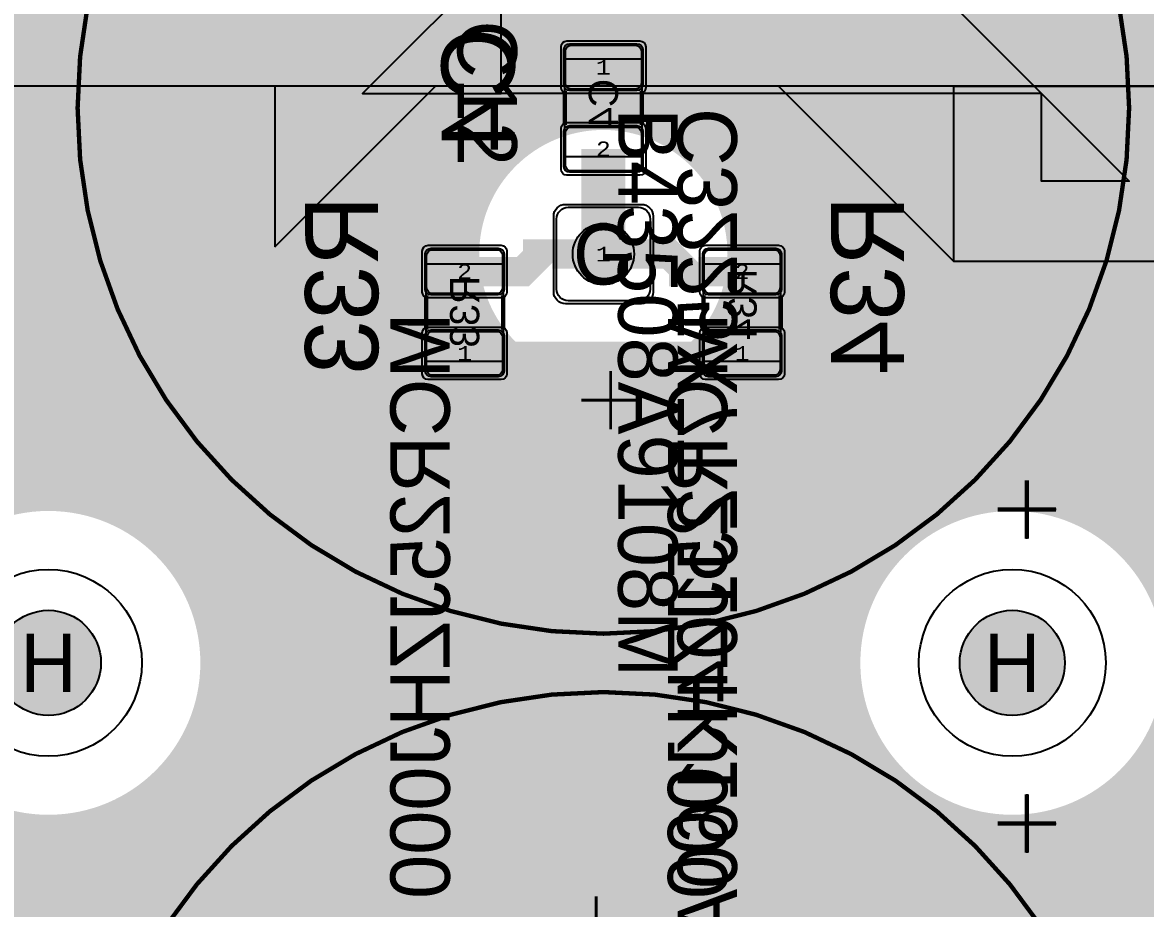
# Model space of a CAD drawing. Extents: x -2 to 260, y -54 to 137.
# Drawn here: x 145.11 to 183.56, y 72.59 to 102.93 of the extents above; entities that cross this region are included whole.
import ezdxf
from ezdxf.enums import TextEntityAlignment as Align

# ---------------------------------------------------------------- set-up
doc = ezdxf.new("R2010")
doc.units = 0
doc.header["$MEASUREMENT"] = 0
for name, color, linetype in [('ASSEMBLY_OUTLINES_BTM', 191, 'CONTINUOUS'), ('ASSEMBLY_OUTLINES_TOP', 102, 'CONTINUOUS'), ('ASSEMBLY_PART_NUMBERS_BTM', 191, 'CONTINUOUS'), ('ASSEMBLY_PART_NUMBERS_TOP', 102, 'CONTINUOUS'), ('ASSEMBLY_REF_DES_BTM', 191, 'CONTINUOUS'), ('ASSEMBLY_REF_DES_TOP', 102, 'CONTINUOUS'), ('DRILL_DRAWING', 21, 'CONTINUOUS'), ('GENERATED_SILKSCREEN_BTM', 255, 'CONTINUOUS'), ('GENERATED_SILKSCREEN_TOP', 140, 'CONTINUOUS'), ('MOUNTING_HOLE_PADS_LAYER14', 150, 'CONTINUOUS'), ('MOUNTING_HOLE_PADS_LAYER15', 230, 'CONTINUOUS'), ('MOUNTING_HOLES_LAYER_BOT17', 42, 'CONTINUOUS'), ('MOUNTING_HOLES_LAYER_TOP', 42, 'CONTINUOUS'), ('PART_HOLES_LAYER_BOTTOM', 30, 'CONTINUOUS'), ('PART_HOLES_LAYER_TOP', 30, 'CONTINUOUS'), ('PART_PADS_LAYER_BOTTOM', 230, 'CONTINUOUS'), ('PART_PADS_LAYER_TOP', 150, 'CONTINUOUS'), ('PART_PADS_SMD_BTM', 230, 'CONTINUOUS'), ('PIN_NUMBERS_BTM', 8, 'CONTINUOUS'), ('PIN_NUMBERS_TOP', 8, 'CONTINUOUS'), ('PLACEMENT_OUTLINES_BTM', 222, 'CONTINUOUS'), ('PLACEMENT_OUTLINES_TOP', 130, 'CONTINUOUS'), ('PLANE_DATA_LAYER_BOTTOM', 230, 'CONTINUOUS'), ('PLANE_DATA_LAYER_TOP', 150, 'CONTINUOUS'), ('PLANE_SHAPES_LAYER_BOTTOM', 230, 'CONTINUOUS'), ('PLANE_SHAPES_LAYER_TOP', 150, 'CONTINUOUS'), ('SILKSCREEN_OUTLINES_BTM', 211, 'CONTINUOUS'), ('SILKSCREEN_OUTLINES_TOP', 150, 'CONTINUOUS'), ('SILKSCREEN_REF_DES_BTM', 211, 'CONTINUOUS'), ('SOLDERMASK_PADS_BTM', 102, 'CONTINUOUS'), ('SOLDERMASK_PADS_TOP', 102, 'CONTINUOUS'), ('SOLDERPASTE_PADS_BTM', 254, 'CONTINUOUS'), ('TRACES_LAYER_BOTTOM', 230, 'CONTINUOUS')]:
    doc.layers.add(name, color=color, linetype=linetype)
doc.styles.add('COURIER_NEW', font='COUR.TTF')
doc.styles.add('VERIBEST_GERBER_0', font='txt')

msp = doc.modelspace()

# ---------------------------------------------------------------- hatches: boundary and pattern name
at = {"layer": 'MOUNTING_HOLES_LAYER_BOT17'}
h = msp.add_hatch(color=256, dxfattribs=at)
edge = h.paths.add_edge_path()
edge.add_arc((146, 81), 1.8, 0, 360)
h = msp.add_hatch(color=256, dxfattribs=at)
edge = h.paths.add_edge_path()
edge.add_arc((179, 81), 1.8, 0, 360)
at = {"layer": 'MOUNTING_HOLES_LAYER_TOP'}
h = msp.add_hatch(color=256, dxfattribs=at)
edge = h.paths.add_edge_path()
edge.add_arc((146, 81), 1.8, 0, 360)
h = msp.add_hatch(color=256, dxfattribs=at)
edge = h.paths.add_edge_path()
edge.add_arc((179, 81), 1.8, 0, 360)
at = {"layer": 'PART_HOLES_LAYER_BOTTOM'}
h = msp.add_hatch(color=256, dxfattribs=at)
edge = h.paths.add_edge_path()
edge.add_arc((165, 95), 1.05, 0, 360)
at = {"layer": 'PART_HOLES_LAYER_TOP'}
h = msp.add_hatch(color=256, dxfattribs=at)
edge = h.paths.add_edge_path()
edge.add_arc((165, 95), 1.05, 0, 360)
at = {"layer": 'PLANE_DATA_LAYER_BOTTOM'}
h = msp.add_hatch(color=256, dxfattribs=at)
h.paths.add_polyline_path([(191.25, 106.968438), (191.249998, 96.03156), (191.249998, 96.031559, -0.198909956), (191.22768, 95.977678), (190.022322, 94.77232, -0.198913366), (189.96844, 94.750002), (177.031562, 94.75, -0.198913366), (176.97768, 94.772318), (171.000002, 100.749998, 0.207684346), (170.999996, 100.75), (166.9262, 100.75, -0.414213562), (166.85, 100.8262), (166.85, 102, 0.414213562), (166.15, 102.7), (163.85, 102.7, 0.414213562), (163.15, 102), (163.15, 100.8262, -0.414213562), (163.0738, 100.75), (159.250004, 100.75, 0.207684346), (159.249998, 100.749998), (153.772321, 95.272318, -0.198913366), (153.718439, 95.25), (139.031562, 95.25, -0.198913366), (138.97768, 95.272318), (133.500002, 100.749998, 0.207684346), (133.499996, 100.75), (128.893236, 100.75, -0.414213562), (128.817036, 100.8262), (128.817036, 100.826201, -0.073248693), (128.820272, 100.848171, 0.073250446), (128.85, 101.05), (128.85, 102.25, 0.414213562), (128.15, 102.95), (127.916493, 102.95, -0.803254448), (127.884402, 103.095313, 4.528129598), (126.115598, 103.095313, -0.803254448), (126.083507, 102.95), (125.85, 102.95, 0.414213562), (125.15, 102.25), (125.15, 101.05, 0.073250446), (125.179728, 100.848171, -0.073248693), (125.182964, 100.826201), (125.182964, 100.8262, -0.414213562), (125.106764, 100.75), (121.750004, 100.75, 0.207684346), (121.749998, 100.749998), (115.772321, 94.772318, -0.198913366), (115.718439, 94.75), (99.781562, 94.75, -0.198913366), (99.72768, 94.772318), (93.750002, 100.749998, 0.207684346), (93.749996, 100.75), (90.9262, 100.75, -0.414213562), (90.85, 100.8262), (90.85, 102, 0.414213562), (90.15, 102.7), (87.85, 102.7, 0.414213562), (87.15, 102), (87.15, 100.8262, -0.414213562), (87.0738, 100.75), (83.500004, 100.75, 0.207684346), (83.499998, 100.749998), (77.522321, 94.772318, -0.198913366), (77.468439, 94.75), (61.031562, 94.75, -0.198913366), (60.97768, 94.772318), (55.000002, 100.749998, 0.207684346), (54.999996, 100.75), (52.893236, 100.75, -0.414213562), (52.817036, 100.8262), (52.817036, 100.826201, -0.073248693), (52.820272, 100.848171, 0.073250446), (52.85, 101.05), (52.85, 102.25, 0.414213562), (52.15, 102.95), (51.916493, 102.95, -0.803254448), (51.884402, 103.095313, 4.528129598), (50.115598, 103.095313, -0.803254448), (50.083507, 102.95), (49.85, 102.95, 0.414213562), (49.15, 102.25), (49.15, 101.05, 0.073250446), (49.179728, 100.848171, -0.073248693), (49.182964, 100.826201), (49.182964, 100.8262, -0.414213562), (49.106764, 100.75), (46.500004, 100.75, 0.207684346), (46.499998, 100.749998), (39.250002, 93.500002), (39.25, 93.499996), (39.250003, 86.190265), (39.250003, 86.190264, -0.535776083), (39.144366, 86.11998, 1.502987551), (39.144365, 75.88002, -0.535776083), (39.250002, 75.809736), (39.250002, 75.809735), (39.25, 69.000004), (39.250003, 68.999999), (46.999998, 61.250002, 0.207684346), (47.000004, 61.25), (49.0738, 61.25, -0.414213562), (49.15, 61.1738), (49.15, 60, 0.414213562), (49.85, 59.3), (52.15, 59.3, 0.414213562), (52.85, 60), (52.85, 61.173799, -0.414213562), (52.9262, 61.249999), (64.449099, 61.249998), (64.96844, 61.249998, -0.198913366), (65.022322, 61.22768), (79.22768, 47.022322, -0.198909956), (79.249998, 46.968441), (79.249998, 46.96844), (79.25, 32.8262, -0.414213562), (79.1738, 32.75), (16.78156, 32.750002, -0.198913366), (16.727678, 32.77232), (14.02232, 35.477678, -0.198909956), (14.000002, 35.531559), (14.000002, 100.71844, -0.198909956), (14.02232, 100.772321), (22.227678, 108.97768, -0.198913366), (22.28156, 108.999998), (58.71844, 108.999998, -0.198913366), (58.772322, 108.97768), (63.499998, 104.250002, 0.207684346), (63.500004, 104.25), (76.249996, 104.25, 0.207684346), (76.250002, 104.250002), (80.977679, 108.977682, -0.198913366), (81.031561, 109), (94.718438, 109, -0.198913366), (94.77232, 108.977682), (100.499998, 103.250002, 0.207684346), (100.500004, 103.25), (115.499996, 103.25, 0.207684346), (115.500002, 103.250002), (121.227679, 108.977682, -0.198913366), (121.281561, 109), (135.968438, 109, -0.198913366), (136.02232, 108.977682), (139.999998, 105.000002, 0.207684346), (140.000004, 105), (152.249996, 105, 0.207684346), (152.250002, 105.000002), (156.227679, 108.977682, -0.198913366), (156.281561, 109), (162.9, 109), (189.21844, 108.999998, -0.198913366), (189.272322, 108.97768), (191.227682, 107.02232, -0.198909956), (191.25, 106.968439)], flags=0)
h.paths.add_polyline_path([(30, 40, -1), (41, 40, -1)], flags=0)
h.paths.add_polyline_path([(48.9, 57, -1), (53.1, 57, -1)], flags=0)
h.paths.add_polyline_path([(64.449099, 48, -1), (75.550901, 48, -1)], flags=0)
h.paths.add_polyline_path([(86.9, 105, -1), (91.1, 105, -1)], flags=0)
h.paths.add_polyline_path([(162.9, 105, -1), (167.1, 105, -1)], flags=0)
for points in [[(164.025, 101.4), (163.0738, 101.4)], [(165.975, 101.4), (166.9262, 101.4)], [(159.275, 91.6), (158.3238, 91.6)], [(161.225, 91.6), (162.1762, 91.6)], [(168.775, 91.6), (167.8238, 91.6)], [(170.725, 91.6), (171.6762, 91.6)], [(160.25, 91.175), (160.25, 90.2238)], [(169.75, 91.175), (169.75, 90.2238)]]:
    msp.add_hatch(color=256, dxfattribs=at).paths.add_polyline_path(points, is_closed=False, flags=0)
h = msp.add_hatch(color=256, dxfattribs=at)
h.paths.add_polyline_path([(215, 72.9262, -0.414213562), (214.9238, 72.85), (213.75, 72.85, 0.414213562), (213.05, 72.15), (213.05, 69.85, 0.414213562), (213.75, 69.15), (214.9238, 69.15, -0.414213562), (215, 69.0738), (215, 68.8262, -0.414213562), (214.9238, 68.75), (199.5762, 68.75, -0.414213562), (199.5, 68.8262), (199.5, 76.749996), (199.499997, 76.750001), (197.750002, 78.499998, 0.207684346), (197.749996, 78.5), (192.000004, 78.5, 0.207684346), (191.999998, 78.499998), (190.250002, 76.750002), (190.25, 76.749996), (190.25, 69.8262, -0.414213562), (190.1738, 69.75), (171.4262, 69.75, -0.414213562), (171.35, 69.8262), (171.35, 71, 0.414213562), (170.65, 71.7), (168.35, 71.7, 0.414213562), (167.65, 71), (167.65, 69.8262, -0.414213562), (167.5738, 69.75), (162.1762, 69.75, -0.414213562), (162.1, 69.8262), (162.1, 71, 0.414213562), (161.4, 71.7), (159.1, 71.7, 0.414213562), (158.4, 71), (158.4, 69.8262, -0.414213562), (158.3238, 69.75), (133.9262, 69.75, -0.414213562), (133.85, 69.8262), (133.85, 70.75, 0.414213562), (133.15, 71.45), (130.85, 71.45, 0.414213562), (130.15, 70.75), (130.15, 69.8262, -0.414213562), (130.0738, 69.75), (123.4262, 69.75, -0.414213562), (123.35, 69.8262), (123.35, 70.75, 0.414213562), (122.65, 71.45), (120.35, 71.45, 0.414213562), (119.65, 70.75), (119.65, 69.549999, 0.035735183), (119.657133, 69.450323, -0.035737133), (119.65791, 69.439472), (119.65791, 69.439471, -0.198909956), (119.635592, 69.38559), (98.750002, 48.500002), (98.75, 48.499996), (98.750002, 29.281565), (98.750002, 29.281564, -0.198909956), (98.727684, 29.227683), (93.000002, 23.500002), (93, 23.499996), (93, 12.5762, -0.414213562), (92.9238, 12.5), (89.5762, 12.5, -0.414213562), (89.5, 12.5762), (89.5, 23.499996), (89.499997, 23.500001), (83.77232, 29.227678, -0.198909956), (83.750002, 29.281559), (83.750002, 29.28156), (83.75, 46.499996), (83.749997, 46.500001), (60.500002, 69.749998, 0.207684346), (60.499996, 69.75), (57.4262, 69.75, -0.414213562), (57.35, 69.8262), (57.35, 70.75, 0.414213562), (56.65, 71.45), (54.35, 71.45, 0.414213562), (53.65, 70.75), (53.65, 69.826201, -0.414213562), (53.5738, 69.750001), (48.4262, 69.750001, -0.414213562), (48.35, 69.826201), (48.35, 70.75, 0.414213562), (47.65, 71.45), (45.35, 71.45, 0.414213562), (44.65, 70.75), (44.65, 69.826202, -0.414213562), (44.5738, 69.750002), (43.53156, 69.750002, -0.198913366), (43.477678, 69.77232), (43.02232, 70.227678, -0.198909956), (43.000002, 70.281559), (43.000002, 91.218441, -0.198909956), (43.02232, 91.272322), (43.727678, 91.97768, -0.198913366), (43.78156, 91.999998), (44.3238, 91.999998, -0.414213562), (44.4, 91.923798), (44.4, 90.75, 0.414213562), (45.1, 90.05), (47.4, 90.05, 0.414213562), (48.1, 90.75), (48.1, 91.923798, -0.414213562), (48.1762, 91.999998), (53.5738, 91.999998, -0.414213562), (53.65, 91.923798), (53.65, 90.75, 0.414213562), (54.35, 90.05), (56.65, 90.05, 0.414213562), (57.35, 90.75), (57.35, 91.923798, -0.414213562), (57.4262, 91.999998), (64.797837, 91.999998), (81, 91.999999), (81.5738, 91.999999, -0.414213562), (81.65, 91.923799), (81.65, 91, 0.414213562), (82.35, 90.3), (84.65, 90.3, 0.414213562), (85.35, 91), (85.35, 91.923799, -0.414213562), (85.4262, 91.999999), (92.0738, 91.999999, -0.414213562), (92.15, 91.923799), (92.15, 91, 0.414213562), (92.85, 90.3), (95.15, 90.3, 0.414213562), (95.85, 91), (95.85, 91.923799, -0.414213562), (95.9262, 91.999999), (119.5738, 91.999999, -0.414213562), (119.65, 91.923799), (119.65, 91, 0.414213562), (120.35, 90.3), (122.65, 90.3, 0.414213562), (123.35, 91), (123.35, 91.923799, -0.414213562), (123.4262, 91.999999), (130.0738, 91.999999, -0.414213562), (130.15, 91.923799), (130.15, 91, 0.414213562), (130.85, 90.3), (133.15, 90.3, 0.414213562), (133.85, 91), (133.85, 91.923799, -0.414213562), (133.9262, 91.999999), (140.797837, 91.999999), (158.3238, 92, -0.414213562), (158.4, 91.9238), (158.4, 91, 0.414213562), (159.1, 90.3), (161.4, 90.3, 0.414213562), (162.1, 91), (162.1, 91.9238, -0.414213562), (162.1762, 92), (167.8238, 92, -0.414213562), (167.9, 91.9238), (167.9, 91, 0.414213562), (168.6, 90.3), (170.9, 90.3, 0.414213562), (171.6, 91), (171.6, 91.9238, -0.414213562), (171.6762, 92), (190.249996, 92, 0.207684346), (190.250002, 92.000002), (193.227679, 94.977682, -0.198913366), (193.281561, 95), (198.71844, 94.999998, -0.198913366), (198.772322, 94.97768), (201.22768, 92.522322, -0.198909956), (201.249998, 92.468441), (201.249998, 92.46844), (201.25, 87.000004), (201.250003, 86.999999), (209, 79.25), (209.749998, 78.500002, 0.207684346), (209.750004, 78.5), (214.21844, 78.499998, -0.198913366), (214.272322, 78.47768), (214.977682, 77.77232, -0.198909956), (215, 77.718439)], flags=0)
h.paths.add_polyline_path([(64.797837, 81, -1), (75.202163, 81, -1)], flags=0)
h.paths.add_polyline_path([(89.98, 14.19, -1), (92.68, 14.19, -1)], flags=0)
h.paths.add_polyline_path([(89.98, 18, -1), (92.68, 18, -1)], flags=0)
h.paths.add_polyline_path([(89.98, 21.81, -1), (92.68, 21.81, -1)], flags=0)
h.paths.add_polyline_path([(96.999998, 65.249998), (97, 65.250004), (97, 68.249996), (96.999997, 68.250001), (95.622318, 69.62768, -0.198909956), (95.6, 69.681561), (95.6, 70.75, 0.414213562), (94.9, 71.45), (92.6, 71.45, 0.414213562), (91.9, 70.75), (91.9, 69.8262, -0.414213562), (91.8238, 69.75), (86.1762, 69.75, -0.414213562), (86.1, 69.8262), (86.1, 70.75, 0.414213562), (85.4, 71.45), (83.1, 71.45, 0.414213562), (82.4, 70.75), (82.4, 69.8262, -0.414213562), (82.3238, 69.75), (81.000008, 69.75, 0.414213562), (81, 69.749992), (81, 69.250008, 0.414213562), (81.000008, 69.25), (82.316036, 69.249998, -0.414213562), (82.392236, 69.173798), (82.392236, 69.173797, -0.198909956), (82.369918, 69.119916), (81.000002, 67.750002), (81, 67.749996), (81, 65.250004), (81.000003, 65.249999), (82.499998, 63.750002, 0.207684346), (82.500004, 63.75), (85.4238, 63.75, -0.414213562), (85.5, 63.6738), (85.5, 53.500008, 0.414213562), (85.500008, 53.5), (92.749992, 53.5, 0.414213562), (92.75, 53.500008), (92.75, 63.6738, -0.414213562), (92.8262, 63.75), (95.499996, 63.75, 0.207684346), (95.500002, 63.750002)], flags=0)
h.paths.add_polyline_path([(102.797837, 81, -1), (113.202163, 81, -1)], flags=0)
h.paths.add_polyline_path([(140.797837, 81, -1), (151.202163, 81, -1)], flags=0)
h.paths.add_polyline_path([(173.797837, 81, -1), (184.202163, 81, -1)], flags=0)
h.paths.add_polyline_path([(209, 71, -1), (212.5, 71, -1)], flags=0)
h.paths.add_polyline_path([(213.1, 73.15, 0.414213562), (213.8, 73.85), (213.8, 75.15, 0.414213562), (213.1, 75.85), (209.9, 75.85, 0.414213562), (209.2, 75.15), (209.2, 73.85, 0.414213562), (209.9, 73.15)], flags=0)
at = {"layer": 'PLANE_DATA_LAYER_TOP'}
h = msp.add_hatch(color=256, dxfattribs=at)
h.paths.add_polyline_path([(256.75, 69.0762, -0.414213562), (256.6738, 69), (217.28156, 69.000002, -0.198913366), (217.227678, 69.02232), (212.250002, 73.999998, 0.207684346), (212.249996, 74), (207.000004, 74, 0.207684346), (206.999998, 73.999998), (203.022321, 70.022318, -0.198913366), (202.968439, 70), (194.250004, 70, 0.207684346), (194.249998, 69.999998), (191.000002, 66.750002), (191, 66.749996), (190.999998, 50.03156), (190.999998, 50.031559, -0.198909956), (190.97768, 49.977678), (189.272322, 48.27232, -0.198913366), (189.21844, 48.250002), (151.316201, 48.25, -0.396375402), (151.240144, 48.321533, 0.969816636), (140.75, 48), (140.75, 47.999999, 0.169411863), (141.889093, 44.734583, -0.169411131), (141.905626, 44.687188), (141.905626, 44.687187, -0.198909956), (141.883308, 44.633306), (141.272322, 44.02232, -0.198913366), (141.21844, 44.000002), (111.601695, 44, -0.683758196), (111.550167, 44.132336, 0.210053478), (113.25, 47.999999), (113.25, 48, 1.564143144), (104.59963, 44.000002), (104.599633, 44, -0.307107077), (104.647644, 43.929206), (104.647644, 43.929205, -0.198909956), (104.625326, 43.875324), (98.000002, 37.250002), (98, 37.249996), (98, 12.5762, -0.414213562), (97.9238, 12.5), (94.8262, 12.5, -0.414213562), (94.75, 12.5762), (94.75, 30.249996), (94.749997, 30.250001), (85.000002, 39.999998, 0.207684346), (84.999996, 40), (40.825655, 40, -0.410029908), (40.749463, 40.07511, 0.545155528), (33.263933, 44.75, 0.208175495), (30.499999, 41.600779, 0.074019), (30.250537, 40.07511, -0.410029908), (30.174345, 40), (27.53156, 40.000002, -0.198913366), (27.477678, 40.02232), (22.77232, 44.727678, -0.198909956), (22.750002, 44.781559), (22.750002, 100.46844, -0.198909956), (22.77232, 100.522321), (29.477679, 107.227682, -0.198913366), (29.531561, 107.25), (31.75, 107.25), (46.25, 107.249998), (50.8488, 107.249998, -0.414213562), (50.925, 107.173798), (50.925, 107.170941, -0.393991976), (50.854094, 107.094925, 28.750872735), (51.145906, 107.094925, -0.393991976), (51.075, 107.170941), (51.075, 107.173798, -0.414213562), (51.1512, 107.249998), (52.71844, 107.249998, -0.198913366), (52.772322, 107.22768), (59.499998, 100.500002, 0.207684346), (59.500004, 100.5), (80.499996, 100.5, 0.207684346), (80.500002, 100.500002), (84.5, 104.500001), (86.9, 106.900002), (87.477678, 107.47768, -0.198913366), (87.53156, 107.499998), (91.71844, 107.499998, -0.198913366), (91.772322, 107.47768), (95.06, 104.190001), (98.749998, 100.500002, 0.207684346), (98.750004, 100.5), (117.999996, 100.5, 0.207684346), (118.000002, 100.500002), (122.5, 105.000001), (124.9, 107.400002), (124.977678, 107.47768, -0.198913366), (125.03156, 107.499998), (129.71844, 107.499998, -0.198913366), (129.772322, 107.47768), (136.749998, 100.500002, 0.207684346), (136.750004, 100.5), (156.749996, 100.5, 0.207684346), (156.750002, 100.500002), (160.5, 104.250001), (160.75, 104.500001), (162.9, 106.650002), (163.727678, 107.47768, -0.198913366), (163.78156, 107.499998), (172.96844, 107.499998, -0.198913366), (173.022322, 107.47768), (173.75, 106.750002), (184.5, 96.000001), (193.5, 87), (193.749998, 86.750002, 0.207684346), (193.750004, 86.75), (209.999996, 86.75, 0.207684346), (210.000002, 86.750002), (211.999998, 88.749998), (212, 88.750004), (212.000002, 97.46844), (212.000002, 97.468441, -0.198909956), (212.02232, 97.522322), (212.477678, 97.97768, -0.198913366), (212.53156, 97.999998), (214.96844, 97.999998, -0.198913366), (215.022322, 97.97768), (215.47768, 97.522322, -0.198909956), (215.499998, 97.468441), (215.499998, 97.46844), (215.5, 88.750004), (215.500003, 88.749999), (217.499998, 86.750002, 0.207684346), (217.500004, 86.75), (231.999996, 86.75, 0.207684346), (232.000002, 86.750002), (244.977678, 99.72768, -0.198913366), (245.03156, 99.749998), (250.71844, 99.749998, -0.198913366), (250.772322, 99.72768), (251.22768, 99.272322, -0.198909956), (251.249998, 99.218441), (251.249998, 94.531559, -0.198909956), (251.22768, 94.477678), (250.772322, 94.02232, -0.198913366), (250.71844, 94.000002), (248.500004, 94, 0.207684346), (248.499998, 93.999998), (243.750002, 89.250002), (243.75, 89.249996), (243.75, 82.500004), (243.750003, 82.499999), (245.1, 81.150001), (247.499998, 78.750002, 0.207684346), (247.500004, 78.75), (256.6738, 78.75, -0.414213562), (256.75, 78.6738)], flags=0)
h.paths.add_polyline_path([(31.75, 81, -1), (42.25, 81, -1)], flags=0)
h.paths.add_polyline_path([(48.9, 57, -1), (53.1, 57, -1)], flags=0)
h.paths.add_polyline_path([(46.5, 95, -1), (55.5, 95, -1)], flags=0)
h.paths.add_polyline_path([(46.25, 67, -1), (55.75, 67, -1)], flags=0)
h.paths.add_polyline_path([(64.75, 81, -1), (75.25, 81, -1)], flags=0)
h.paths.add_polyline_path([(64.511376, 48, -1), (75.488624, 48, -1)], flags=0)
h.paths.add_polyline_path([(86.9, 57, -1), (91.1, 57, -1)], flags=0)
h.paths.add_polyline_path([(86.9, 105, -1), (91.1, 105, -1)], flags=0)
h.paths.add_polyline_path([(84.5, 67, -1), (93.5, 67, -1)], flags=0)
h.paths.add_polyline_path([(84.5, 95, -1), (93.5, 95, -1)], flags=0)
h.paths.add_polyline_path([(95.06, 14.19, -1), (97.76, 14.19, -1)], flags=0)
h.paths.add_polyline_path([(95.06, 18, -1), (97.76, 18, -1)], flags=0)
h.paths.add_polyline_path([(95.06, 21.81, -1), (97.76, 21.81, -1)], flags=0)
h.paths.add_polyline_path([(102.75, 81, -1), (113.25, 81, -1)], flags=0)
h.paths.add_polyline_path([(124.9, 57, -1), (129.1, 57, -1)], flags=0)
h.paths.add_polyline_path([(124.9, 105, -1), (129.1, 105, -1)], flags=0)
h.paths.add_polyline_path([(122.5, 67, -1), (131.5, 67, -1)], flags=0)
h.paths.add_polyline_path([(122.5, 95, -1), (131.5, 95, -1)], flags=0)
h.paths.add_polyline_path([(140.75, 81, -1), (151.25, 81, -1)], flags=0)
h.paths.add_polyline_path([(162.9, 57, -1), (167.1, 57, -1)], flags=0)
h.paths.add_polyline_path([(162.9, 105, -1), (167.1, 105, -1)], flags=0)
h.paths.add_polyline_path([(160.75, 95, -1), (169.25, 95, -1)], flags=0)
h.paths.add_polyline_path([(160.5, 67, -1), (169.5, 67, -1)], flags=0)
h.paths.add_polyline_path([(173.75, 81, -1), (184.25, 81, -1)], flags=0)
h.paths.add_polyline_path([(188.6, 48.8, 0.414213562), (189.5, 49.7), (189.5, 52.3, 0.414213562), (188.6, 53.2), (185.4, 53.2, 0.414213562), (184.5, 52.3), (184.5, 49.7, 0.414213562), (185.4, 48.8)], flags=0)
h.paths.add_polyline_path([(188.6, 56.3, 0.414213562), (189.5, 57.2), (189.5, 59.8, 0.414213562), (188.6, 60.7), (185.4, 60.7, 0.414213562), (184.5, 59.8), (184.5, 57.2, 0.414213562), (185.4, 56.3)], flags=0)
h.paths.add_polyline_path([(188.6, 63.55, 0.414213562), (189.5, 64.45), (189.5, 67.05, 0.414213562), (188.6, 67.95), (185.4, 67.95, 0.414213562), (184.5, 67.05), (184.5, 64.45, 0.414213562), (185.4, 63.55)], flags=0)
h.paths.add_polyline_path([(195.913742, 73.56043, 0.233034355), (196.5, 74.749999), (196.5, 74.75, 1), (193.5, 74.75), (193.5, 74.749999, 0.233034355), (194.086258, 73.56043, -0.492832038), (194.086258, 73.43957, 0.233034355), (193.5, 72.250001), (193.5, 72.25, 1), (196.5, 72.25), (196.5, 72.250001, 0.233034355), (195.913742, 73.43957, -0.492832038)], flags=0)
h.paths.add_polyline_path([(212.2, 90.25, -1), (215.2, 90.25, -1)], flags=0)
h.paths.add_polyline_path([(212.2, 95.75, -1), (215.2, 95.75, -1)], flags=0)
h.paths.add_polyline_path([(218.75, 71, -1), (222.25, 71, -1)], flags=0)
h.paths.add_polyline_path([(246.6, 97.575, -1), (250.4, 97.575, -1)], flags=0)
h.paths.add_polyline_path([(247.75, 76.95, -1), (250.75, 76.95, -1)], flags=0)
h.paths.add_polyline_path([(249.312143, 71.584474, 3.137153567), (249.312143, 72.915526, -0.516570245), (249.187857, 72.915526, 0.516575837), (247.312143, 72.915526, -0.516570245), (247.187857, 72.915526, 3.137153567), (247.187857, 71.584474, -0.516570245), (247.312143, 71.584474, 0.516575837), (249.187857, 71.584474, -0.516570245)], flags=0)
h.paths.add_polyline_path([(253.25, 76.95, -1), (256.25, 76.95, -1)], flags=0)
at = {"layer": 'PLANE_SHAPES_LAYER_BOTTOM'}
for points in [[(191.25, 100.75), (14, 100.75), (22.25, 109), (58.75, 109), (59.75, 108), (59.75, 104.25), (81, 104.25), (81, 109), (94.75, 109), (94.75, 103.25), (121.25, 103.25), (121.25, 109), (136, 109), (136, 105), (156.25, 105), (156.25, 109), (189.25, 109), (191.25, 107)], [(153.75, 95.25), (159.25, 100.75), (153.75, 100.75)], [(171, 100.75), (177, 94.75), (177, 100.75)], [(191.25, 96), (190, 94.75), (177, 94.75), (177, 100.75), (191.25, 100.75)]]:
    msp.add_hatch(color=256, dxfattribs=at).paths.add_polyline_path(points, flags=0)
h = msp.add_hatch(color=256, dxfattribs=at)
h.paths.add_polyline_path([(190.25, 69.75), (43.5, 69.75), (43, 70.25), (43, 91.25), (43.75, 92), (190.25, 92)])
h.paths.add_polyline_path([(64.797837, 81, -1), (75.202163, 81, -1)], flags=0)
h.paths.add_polyline_path([(102.797837, 81, -1), (113.202163, 81, -1)], flags=0)
h.paths.add_polyline_path([(140.797837, 81, -1), (151.202163, 81, -1)], flags=0)
h.paths.add_polyline_path([(173.797837, 81, -1), (184.202163, 81, -1)], flags=0)
at = {"layer": 'PLANE_SHAPES_LAYER_TOP'}
for points in [[(180, 100.5), (161.5, 100.5), (161.5, 105.25), (163.75, 107.5), (173, 107.5)], [(161.5, 105.25), (156.75, 100.5), (161.5, 100.5)], [(180, 100.5), (183, 97.5), (180, 97.5)]]:
    msp.add_hatch(color=256, dxfattribs=at).paths.add_polyline_path(points, flags=0)
h = msp.add_hatch(color=256, dxfattribs=at)
h.paths.add_polyline_path([(191, 50), (189.25, 48.25), (151.244044, 48.25, 1.382370896), (141.931678, 44.681678), (141.25, 44), (111.400368, 44, 2.720293875), (104.599632, 44), (103.5, 44), (98, 38.5), (98, 44.75), (87.75, 44.75), (87.75, 40), (40.75, 40, 0.00011719), (40.749999, 40.002461, 0.549651854), (33.263932, 44.75), (22.75, 44.75), (22.75, 100.5), (180, 100.5), (180, 97.5), (183, 97.5), (191, 89.5)], flags=0)
h.paths.add_polyline_path([(31.75, 81, -1), (42.25, 81, -1)], flags=0)
h.paths.add_polyline_path([(46.5, 95, -1), (55.5, 95, -1)], flags=0)
h.paths.add_polyline_path([(46.25, 67, -1), (55.75, 67, -1)], flags=0)
h.paths.add_polyline_path([(64.75, 81, -1), (75.25, 81, -1)], flags=0)
h.paths.add_polyline_path([(64.511376, 48, -1), (75.488624, 48, -1)], flags=0)
h.paths.add_polyline_path([(84.5, 67, -1), (93.5, 67, -1)], flags=0)
h.paths.add_polyline_path([(84.5, 95, -1), (93.5, 95, -1)], flags=0)
h.paths.add_polyline_path([(102.75, 81, -1), (113.25, 81, -1)], flags=0)
h.paths.add_polyline_path([(122.5, 67, -1), (131.5, 67, -1)], flags=0)
h.paths.add_polyline_path([(122.5, 95, -1), (131.5, 95, -1)], flags=0)
h.paths.add_polyline_path([(140.75, 81, -1), (151.25, 81, -1)], flags=0)
h.paths.add_polyline_path([(160.75, 95, -1), (169.25, 95, -1)], flags=0)
h.paths.add_polyline_path([(160.5, 67, -1), (169.5, 67, -1)], flags=0)
h.paths.add_polyline_path([(173.75, 81, -1), (184.25, 81, -1)], flags=0)

# ---------------------------------------------------------------- linework, layer by layer
at = {"layer": 'ASSEMBLY_OUTLINES_BTM'}
for points in [[(163.68, 98.33), (163.68, 101.68), (166.32, 101.68), (166.32, 98.33)], [(158.93, 91.32), (158.93, 94.67), (161.57, 94.67), (161.57, 91.32)], [(168.43, 91.32), (168.43, 94.67), (171.07, 94.67), (171.07, 91.32)]]:
    msp.add_lwpolyline(points, close=True, dxfattribs=at)
at = {"layer": 'ASSEMBLY_OUTLINES_TOP', "const_width": 0.1}
for points in [[(165.25, 91), (165.25, 89)], [(164.25, 90), (166.25, 90)], [(164.75, 71), (164.75, 73)]]:
    msp.add_lwpolyline(points, dxfattribs=at)
at = {"layer": 'ASSEMBLY_OUTLINES_TOP'}
for centre in [(165, 100), (165, 100), (165, 62), (165, 62)]:
    msp.add_circle(centre, 18, dxfattribs=at)
at = {"layer": 'GENERATED_SILKSCREEN_BTM', "const_width": 0.25}
for points in [[(161.94, 101.97), (161.5975, 102.39), (161.59, 102.4025), (161.58, 102.405), (161.57, 102.41), (161.5575, 102.4125), (159.8425, 102.4125), (159.83, 102.41), (159.82, 102.405), (159.815, 102.4), (159.81, 102.3975), (159.8025, 102.39), (159.46, 101.97), (159.4575, 101.9625), (159.455, 101.955), (159.4525, 101.9525), (159.45, 101.9425), (159.45, 101.1), (159.4525, 101.0875), (159.455, 101.0825), (159.4575, 101.075), (159.46, 101.0675), (159.8025, 100.645), (159.815, 100.635), (159.835, 100.63), (159.8475, 100.6325), (159.8625, 100.6375), (159.8725, 100.645), (159.8825, 100.6575), (159.89, 100.67), (159.8925, 100.6825), (159.8925, 100.695), (159.885, 100.705), (159.5525, 101.1175), (159.5525, 101.925), (159.8675, 102.31), (161.5325, 102.31), (161.8475, 101.925), (161.8475, 101.1175), (161.515, 100.705), (161.51, 100.695), (161.5075, 100.6825), (161.51, 100.67), (161.5175, 100.6575), (161.5275, 100.645), (161.54, 100.6375), (161.5525, 100.6325), (161.57, 100.63), (161.585, 100.635), (161.5975, 100.645), (161.94, 101.0675), (161.945, 101.0775), (161.9475, 101.08), (161.9475, 101.0875), (161.95, 101.09), (161.95, 101.0925), (161.95, 101.1), (161.95, 101.9425), (161.9475, 101.9525), (161.945, 101.9625), (161.94, 101.97)], [(161.9, 98.5375), (161.92, 98.535), (161.9325, 98.5225), (161.94, 98.505), (161.9425, 98.4875), (161.94, 98.47), (161.9325, 98.455), (161.92, 98.4425), (161.9, 98.4375), (161.1425, 98.4375), (161.1425, 98.32), (161.1375, 98.3025), (161.1275, 98.2875), (161.11, 98.28), (161.0925, 98.2775), (161.0725, 98.28), (161.055, 98.2875), (161.0425, 98.3025), (161.04, 98.32), (161.04, 98.4375), (159.57, 98.4375), (159.5575, 98.44), (159.5475, 98.445), (159.5375, 98.4575), (159.53, 98.47), (159.525, 98.485), (159.5225, 98.5), (159.525, 98.5125), (159.535, 98.525), (161.0525, 100.0425), (161.0675, 100.0525), (161.0825, 100.0575), (161.0975, 100.055), (161.115, 100.045), (161.1275, 100.04), (161.135, 100.03), (161.14, 100.02), (161.1425, 100.0075), (161.1425, 98.5375), (161.9, 98.5375)], [(161.04, 99.8825), (159.6975, 98.5375), (161.04, 98.5375), (161.04, 99.8825)], [(155.73, 94.89125), (155.725, 94.88375), (155.7125, 94.88125), (155.7, 94.87375), (155.6875, 94.87375), (155.1725, 94.87375), (155.16, 94.87375), (155.1525, 94.88125), (155.145, 94.88125), (155.1425, 94.88375), (155.14, 94.88625), (155.1325, 94.89125), (154.79, 95.31625), (154.785, 95.32875), (154.7825, 95.33625), (154.78, 95.34875), (154.78, 96.60875), (154.785, 96.63125), (154.7975, 96.64375), (154.8125, 96.65875), (154.83, 96.66375), (157.23, 96.66375), (157.25, 96.65875), (157.2625, 96.64625), (157.27, 96.63125), (157.2725, 96.61375), (157.27, 96.59375), (157.2625, 96.57625), (157.25, 96.56375), (157.23, 96.55875), (156.08, 96.55875), (156.08, 95.38375), (157.245, 94.97375), (157.2625, 94.96375), (157.2725, 94.94625), (157.275, 94.92625), (157.27, 94.91125), (157.2625, 94.89625), (157.2475, 94.88375), (157.2325, 94.87625), (157.2125, 94.88125), (156.0475, 95.29125), (155.73, 94.89125)], [(154.8825, 96.55875), (154.8825, 95.36125), (155.1975, 94.97375), (155.6625, 94.97375), (155.98, 95.36125), (155.98, 96.55875), (154.8825, 96.55875)], [(173.73, 94.89125), (173.725, 94.88375), (173.7125, 94.88125), (173.7, 94.87375), (173.6875, 94.87375), (173.1725, 94.87375), (173.16, 94.87375), (173.1525, 94.88125), (173.145, 94.88125), (173.1425, 94.88375), (173.14, 94.88625), (173.1325, 94.89125), (172.79, 95.31625), (172.785, 95.32875), (172.7825, 95.33625), (172.78, 95.34875), (172.78, 96.60875), (172.785, 96.63125), (172.7975, 96.64375), (172.8125, 96.65875), (172.83, 96.66375), (175.23, 96.66375), (175.25, 96.65875), (175.2625, 96.64625), (175.27, 96.63125), (175.2725, 96.61375), (175.27, 96.59375), (175.2625, 96.57625), (175.25, 96.56375), (175.23, 96.55875), (174.08, 96.55875), (174.08, 95.38375), (175.245, 94.97375), (175.2625, 94.96375), (175.2725, 94.94625), (175.275, 94.92625), (175.27, 94.91125), (175.2625, 94.89625), (175.2475, 94.88375), (175.2325, 94.87625), (175.2125, 94.88125), (174.0475, 95.29125), (173.73, 94.89125)], [(172.8825, 96.55875), (172.8825, 95.36125), (173.1975, 94.97375), (173.6625, 94.97375), (173.98, 95.36125), (173.98, 96.55875), (172.8825, 96.55875)], [(157.27, 93.85625), (156.9275, 94.27875), (156.915, 94.29125), (156.9075, 94.29375), (156.9, 94.29375), (156.8825, 94.29125), (156.865, 94.28125), (156.8525, 94.26875), (156.8425, 94.25375), (156.84, 94.23625), (156.845, 94.21875), (157.1775, 93.81125), (157.1775, 93.00375), (156.8625, 92.61375), (156.3975, 92.61375), (156.08, 92.99875), (156.08, 93.41375), (156.075, 93.43375), (156.065, 93.44625), (156.0475, 93.45375), (156.03, 93.45625), (156.0125, 93.45375), (155.995, 93.44625), (155.985, 93.43375), (155.98, 93.41375), (155.98, 92.99875), (155.6625, 92.61375), (155.1975, 92.61375), (154.8825, 93.00375), (154.8825, 93.81125), (155.215, 94.21875), (155.22, 94.23625), (155.2175, 94.25375), (155.21, 94.26875), (155.195, 94.28125), (155.18, 94.29125), (155.1625, 94.29375), (155.1525, 94.29375), (155.145, 94.29125), (155.1325, 94.27875), (154.79, 93.85625), (154.7875, 93.84875), (154.785, 93.84125), (154.7825, 93.83875), (154.78, 93.82875), (154.78, 92.98625), (154.7825, 92.97375), (154.785, 92.96875), (154.7875, 92.96125), (154.79, 92.95375), (155.1325, 92.53125), (155.145, 92.52375), (155.155, 92.52125), (155.1625, 92.51625), (155.1725, 92.51375), (155.6875, 92.51375), (155.695, 92.51625), (155.7125, 92.52125), (155.725, 92.52375), (155.73, 92.53125), (156.03, 92.89875), (156.33, 92.53125), (156.335, 92.52875), (156.34, 92.52375), (156.3425, 92.52125), (156.3475, 92.52125), (156.365, 92.51625), (156.3725, 92.51375), (156.8875, 92.51375), (156.9, 92.51625), (156.91, 92.52125), (156.92, 92.52375), (156.9275, 92.53125), (157.27, 92.95375), (157.275, 92.96375), (157.2775, 92.96625), (157.2775, 92.97375), (157.28, 92.97625), (157.28, 92.97875), (157.28, 92.98625), (157.28, 93.82875), (157.2775, 93.83875), (157.275, 93.84875), (157.27, 93.85625)], [(175.27, 93.85625), (174.9275, 94.27875), (174.915, 94.29125), (174.9075, 94.29375), (174.9, 94.29375), (174.8825, 94.29125), (174.865, 94.28125), (174.8525, 94.26875), (174.8425, 94.25375), (174.84, 94.23625), (174.845, 94.21875), (175.1775, 93.81125), (175.1775, 93.00375), (174.8625, 92.61375), (174.3975, 92.61375), (174.08, 92.99875), (174.08, 93.41375), (174.075, 93.43375), (174.065, 93.44625), (174.0475, 93.45375), (174.03, 93.45625), (174.0125, 93.45375), (173.995, 93.44625), (173.985, 93.43375), (173.98, 93.41375), (173.98, 92.99875), (173.6625, 92.61375), (173.1975, 92.61375), (172.8825, 93.00375), (172.8825, 93.81125), (173.215, 94.21875), (173.22, 94.23625), (173.2175, 94.25375), (173.21, 94.26875), (173.195, 94.28125), (173.18, 94.29125), (173.1625, 94.29375), (173.1525, 94.29375), (173.145, 94.29125), (173.1325, 94.27875), (172.79, 93.85625), (172.7875, 93.84875), (172.785, 93.84125), (172.7825, 93.83875), (172.78, 93.82875), (172.78, 92.98625), (172.7825, 92.97375), (172.785, 92.96875), (172.7875, 92.96125), (172.79, 92.95375), (173.1325, 92.53125), (173.145, 92.52375), (173.155, 92.52125), (173.1625, 92.51625), (173.1725, 92.51375), (173.6875, 92.51375), (173.695, 92.51625), (173.7125, 92.52125), (173.725, 92.52375), (173.73, 92.53125), (174.03, 92.89875), (174.33, 92.53125), (174.335, 92.52875), (174.34, 92.52375), (174.3425, 92.52125), (174.3475, 92.52125), (174.365, 92.51625), (174.3725, 92.51375), (174.8875, 92.51375), (174.9, 92.51625), (174.91, 92.52125), (174.92, 92.52375), (174.9275, 92.53125), (175.27, 92.95375), (175.275, 92.96375), (175.2775, 92.96625), (175.2775, 92.97375), (175.28, 92.97625), (175.28, 92.97875), (175.28, 92.98625), (175.28, 93.82875), (175.2775, 93.83875), (175.275, 93.84875), (175.27, 93.85625)], [(157.27, 91.49375), (156.9275, 91.91625), (156.915, 91.92875), (156.9075, 91.93125), (156.9, 91.93125), (156.8825, 91.92875), (156.865, 91.91875), (156.8525, 91.90625), (156.8425, 91.89125), (156.84, 91.87375), (156.845, 91.85625), (157.1775, 91.44875), (157.1775, 90.64125), (156.8625, 90.25125), (156.3975, 90.25125), (156.08, 90.63625), (156.08, 91.05125), (156.075, 91.07125), (156.065, 91.08375), (156.0475, 91.09125), (156.03, 91.09375), (156.0125, 91.09125), (155.995, 91.08375), (155.985, 91.07125), (155.98, 91.05125), (155.98, 90.63625), (155.6625, 90.25125), (155.1975, 90.25125), (154.8825, 90.64125), (154.8825, 91.44875), (155.215, 91.85625), (155.22, 91.87375), (155.2175, 91.89125), (155.21, 91.90625), (155.195, 91.91875), (155.18, 91.92875), (155.1625, 91.93125), (155.1525, 91.93125), (155.145, 91.92875), (155.1325, 91.91625), (154.79, 91.49375), (154.7875, 91.48625), (154.785, 91.47875), (154.7825, 91.47625), (154.78, 91.46625), (154.78, 90.62375), (154.7825, 90.61125), (154.785, 90.60625), (154.7875, 90.59875), (154.79, 90.59125), (155.1325, 90.16875), (155.145, 90.16125), (155.155, 90.15875), (155.1625, 90.15375), (155.1725, 90.15125), (155.6875, 90.15125), (155.695, 90.15375), (155.7125, 90.15875), (155.725, 90.16125), (155.73, 90.16875), (156.03, 90.53625), (156.33, 90.16875), (156.335, 90.16625), (156.34, 90.16125), (156.3425, 90.15875), (156.3475, 90.15875), (156.365, 90.15375), (156.3725, 90.15125), (156.8875, 90.15125), (156.9, 90.15375), (156.91, 90.15875), (156.92, 90.16125), (156.9275, 90.16875), (157.27, 90.59125), (157.275, 90.60125), (157.2775, 90.60375), (157.2775, 90.61125), (157.28, 90.61375), (157.28, 90.61625), (157.28, 90.62375), (157.28, 91.46625), (157.2775, 91.47625), (157.275, 91.48625), (157.27, 91.49375)], [(175.23, 90.41875), (175.25, 90.41625), (175.2625, 90.40375), (175.27, 90.38625), (175.2725, 90.36875), (175.27, 90.35125), (175.2625, 90.33625), (175.25, 90.32375), (175.23, 90.31875), (174.4725, 90.31875), (174.4725, 90.20125), (174.4675, 90.18375), (174.4575, 90.16875), (174.44, 90.16125), (174.4225, 90.15875), (174.4025, 90.16125), (174.385, 90.16875), (174.3725, 90.18375), (174.37, 90.20125), (174.37, 90.31875), (172.9, 90.31875), (172.8875, 90.32125), (172.8775, 90.32625), (172.8675, 90.33875), (172.86, 90.35125), (172.855, 90.36625), (172.8525, 90.38125), (172.855, 90.39375), (172.865, 90.40625), (174.3825, 91.92375), (174.3975, 91.93375), (174.4125, 91.93875), (174.4275, 91.93625), (174.445, 91.92625), (174.4575, 91.92125), (174.465, 91.91125), (174.47, 91.90125), (174.4725, 91.88875), (174.4725, 90.41875), (175.23, 90.41875)], [(174.37, 91.76375), (173.0275, 90.41875), (174.37, 90.41875), (174.37, 91.76375)]]:
    msp.add_lwpolyline(points, dxfattribs=at)
at = {"layer": 'GENERATED_SILKSCREEN_BTM', "const_width": 0.15}
for points in [[(163.680005, 99.416164, 0.000011642), (163.679995, 99.416156), (163.679995, 100.583844, 0.000011642), (163.680005, 100.583836), (163.680005, 99.416164)], [(166.320005, 99.416156, 0.000011642), (166.319995, 99.416164), (166.319995, 100.583836, 0.000011642), (166.320005, 100.583844), (166.320005, 99.416156)], [(158.930005, 92.416164, 0.000011642), (158.929995, 92.416156), (158.929995, 93.583844, 0.000011642), (158.930005, 93.583836), (158.930005, 92.416164)], [(161.570005, 92.416156, 0.000011642), (161.569995, 92.416164), (161.569995, 93.583836, 0.000011642), (161.570005, 93.583844), (161.570005, 92.416156)], [(168.430005, 92.416164, 0.000011642), (168.429995, 92.416156), (168.429995, 93.583844, 0.000011642), (168.430005, 93.583836), (168.430005, 92.416164)], [(171.070005, 92.416156, 0.000011642), (171.069995, 92.416164), (171.069995, 93.583836, 0.000011642), (171.070005, 93.583844), (171.070005, 92.416156)]]:
    msp.add_lwpolyline(points, format="xyb", dxfattribs=at)
at = {"layer": 'GENERATED_SILKSCREEN_TOP', "const_width": 0.15}
for points in [[(147, 100, -1), (183, 100, -1)], [(147, 100, -1), (183, 100, -1)], [(147, 62, -1), (183, 62, -1)], [(147, 62, -1), (183, 62, -1)]]:
    msp.add_lwpolyline(points, format="xyb", close=True, dxfattribs=at)
for points in [[(179.5, 85.25), (179.5, 87.25)], [(180.5, 86.25), (178.5, 86.25)], [(179.5, 76.5), (179.5, 74.5)], [(178.5, 75.5), (180.5, 75.5)]]:
    msp.add_lwpolyline(points, dxfattribs=at)
at = {"layer": 'MOUNTING_HOLE_PADS_LAYER14'}
for centre in [(146, 81), (179, 81)]:
    msp.add_circle(centre, 3.2, dxfattribs=at)
at = {"layer": 'MOUNTING_HOLE_PADS_LAYER15'}
for centre in [(146, 81), (179, 81)]:
    msp.add_circle(centre, 3.2, dxfattribs=at)
at = {"layer": 'MOUNTING_HOLES_LAYER_BOT17'}
for centre in [(146, 81), (179, 81)]:
    msp.add_circle(centre, 1.8, dxfattribs=at)
at = {"layer": 'MOUNTING_HOLES_LAYER_TOP'}
for centre in [(146, 81), (179, 81)]:
    msp.add_circle(centre, 1.8, dxfattribs=at)
at = {"layer": 'PART_HOLES_LAYER_BOTTOM'}
msp.add_circle((165, 95), 1.05, dxfattribs=at)
at = {"layer": 'PART_HOLES_LAYER_TOP'}
msp.add_circle((165, 95), 1.05, dxfattribs=at)
at = {"layer": 'PART_PADS_LAYER_BOTTOM'}
msp.add_lwpolyline([(163.8, 93.4, -0.414213562), (163.4, 93.8), (163.4, 96.2, -0.414213562), (163.8, 96.6), (166.2, 96.6, -0.414213562), (166.6, 96.2), (166.6, 93.8, -0.414213562), (166.2, 93.4)], format="xyb", close=True, dxfattribs=at)
at = {"layer": 'PART_PADS_LAYER_TOP'}
msp.add_lwpolyline([(163.8, 93.4, -0.414213562), (163.4, 93.8), (163.4, 96.2, -0.414213562), (163.8, 96.6), (166.2, 96.6, -0.414213562), (166.6, 96.2), (166.6, 93.8, -0.414213562), (166.2, 93.4)], format="xyb", close=True, dxfattribs=at)
at = {"layer": 'PART_PADS_SMD_BTM'}
for points in [[(166.35, 100.8, -0.414213562), (166.15, 100.6), (163.85, 100.6, -0.414213562), (163.65, 100.8), (163.65, 102, -0.414213562), (163.85, 102.2), (166.15, 102.2, -0.414213562), (166.35, 102)], [(166.35, 98, -0.414213562), (166.15, 97.8), (163.85, 97.8, -0.414213562), (163.65, 98), (163.65, 99.2, -0.414213562), (163.85, 99.4), (166.15, 99.4, -0.414213562), (166.35, 99.2)], [(158.9, 95, -0.414213562), (159.1, 95.2), (161.4, 95.2, -0.414213562), (161.6, 95), (161.6, 93.8, -0.414213562), (161.4, 93.6), (159.1, 93.6, -0.414213562), (158.9, 93.8)], [(168.4, 95, -0.414213562), (168.6, 95.2), (170.9, 95.2, -0.414213562), (171.1, 95), (171.1, 93.8, -0.414213562), (170.9, 93.6), (168.6, 93.6, -0.414213562), (168.4, 93.8)], [(158.9, 92.2, -0.414213562), (159.1, 92.4), (161.4, 92.4, -0.414213562), (161.6, 92.2), (161.6, 91, -0.414213562), (161.4, 90.8), (159.1, 90.8, -0.414213562), (158.9, 91)], [(168.4, 92.2, -0.414213562), (168.6, 92.4), (170.9, 92.4, -0.414213562), (171.1, 92.2), (171.1, 91, -0.414213562), (170.9, 90.8), (168.6, 90.8, -0.414213562), (168.4, 91)]]:
    msp.add_lwpolyline(points, format="xyb", close=True, dxfattribs=at)
at = {"layer": 'PLACEMENT_OUTLINES_BTM'}
for points in [[(163.68, 98.33), (163.68, 101.68), (166.32, 101.68), (166.32, 98.33)], [(158.93, 91.32), (158.93, 94.67), (161.57, 94.67), (161.57, 91.32)], [(168.43, 91.32), (168.43, 94.67), (171.07, 94.67), (171.07, 91.32)]]:
    msp.add_lwpolyline(points, close=True, dxfattribs=at)
at = {"layer": 'PLACEMENT_OUTLINES_TOP'}
for centre in [(165, 100), (165, 62)]:
    msp.add_circle(centre, 18, dxfattribs=at)
at = {"layer": 'PLANE_DATA_LAYER_BOTTOM', "const_width": 0.75}
for points in [[(164.025, 101.4), (163.0738, 101.4)], [(165.975, 101.4), (166.9262, 101.4)], [(159.275, 91.6), (158.3238, 91.6)], [(161.225, 91.6), (162.1762, 91.6)], [(168.775, 91.6), (167.8238, 91.6)], [(170.725, 91.6), (171.6762, 91.6)], [(160.25, 91.175), (160.25, 90.2238)], [(169.75, 91.175), (169.75, 90.2238)]]:
    msp.add_lwpolyline(points, dxfattribs=at)
at = {"layer": 'PLANE_SHAPES_LAYER_BOTTOM'}
for points in [[(191.25, 100.75), (14, 100.75), (22.25, 109), (58.75, 109), (59.75, 108), (59.75, 104.25), (81, 104.25), (81, 109), (94.75, 109), (94.75, 103.25), (121.25, 103.25), (121.25, 109), (136, 109), (136, 105), (156.25, 105), (156.25, 109), (189.25, 109), (191.25, 107)], [(153.75, 95.25), (159.25, 100.75), (153.75, 100.75)], [(171, 100.75), (177, 94.75), (177, 100.75)], [(191.25, 96), (190, 94.75), (177, 94.75), (177, 100.75), (191.25, 100.75)]]:
    msp.add_lwpolyline(points, close=True, dxfattribs=at)
msp.add_solid([(139, 95.25), (153.75, 95.25), (139, 100.75), (153.75, 100.75)], dxfattribs=at)
at = {"layer": 'PLANE_SHAPES_LAYER_TOP'}
for points in [[(180, 100.5), (161.5, 100.5), (161.5, 105.25), (163.75, 107.5), (173, 107.5)], [(161.5, 105.25), (156.75, 100.5), (161.5, 100.5)], [(180, 100.5), (183, 97.5), (180, 97.5)]]:
    msp.add_lwpolyline(points, close=True, dxfattribs=at)
at = {"layer": 'SILKSCREEN_OUTLINES_BTM'}
for points in [[(163.68, 98.33), (163.68, 101.68), (166.32, 101.68), (166.32, 98.33)], [(158.93, 91.32), (158.93, 94.67), (161.57, 94.67), (161.57, 91.32)], [(168.43, 91.32), (168.43, 94.67), (171.07, 94.67), (171.07, 91.32)]]:
    msp.add_lwpolyline(points, close=True, dxfattribs=at)
at = {"layer": 'SILKSCREEN_OUTLINES_TOP'}
for points in [[(179.5, 85.25), (179.5, 87.25)], [(180.5, 86.25), (178.5, 86.25)], [(179.5, 76.5), (179.5, 74.5)], [(178.5, 75.5), (180.5, 75.5)]]:
    msp.add_lwpolyline(points, dxfattribs=at)
for centre in [(165, 100), (165, 100), (165, 62), (165, 62)]:
    msp.add_circle(centre, 18, dxfattribs=at)
at = {"layer": 'SOLDERMASK_PADS_BTM'}
for points in [[(166.45, 100.7, -0.414213562), (166.25, 100.5), (163.75, 100.5, -0.414213562), (163.55, 100.7), (163.55, 102.1, -0.414213562), (163.75, 102.3), (166.25, 102.3, -0.414213562), (166.45, 102.1)], [(166.45, 97.9, -0.414213562), (166.25, 97.7), (163.75, 97.7, -0.414213562), (163.55, 97.9), (163.55, 99.3, -0.414213562), (163.75, 99.5), (166.25, 99.5, -0.414213562), (166.45, 99.3)], [(163.7, 93.3, -0.414213562), (163.3, 93.7), (163.3, 96.3, -0.414213562), (163.7, 96.7), (166.3, 96.7, -0.414213562), (166.7, 96.3), (166.7, 93.7, -0.414213562), (166.3, 93.3)], [(158.8, 95.1, -0.414213562), (159, 95.3), (161.5, 95.3, -0.414213562), (161.7, 95.1), (161.7, 93.7, -0.414213562), (161.5, 93.5), (159, 93.5, -0.414213562), (158.8, 93.7)], [(168.3, 95.1, -0.414213562), (168.5, 95.3), (171, 95.3, -0.414213562), (171.2, 95.1), (171.2, 93.7, -0.414213562), (171, 93.5), (168.5, 93.5, -0.414213562), (168.3, 93.7)], [(158.8, 92.3, -0.414213562), (159, 92.5), (161.5, 92.5, -0.414213562), (161.7, 92.3), (161.7, 90.9, -0.414213562), (161.5, 90.7), (159, 90.7, -0.414213562), (158.8, 90.9)], [(168.3, 92.3, -0.414213562), (168.5, 92.5), (171, 92.5, -0.414213562), (171.2, 92.3), (171.2, 90.9, -0.414213562), (171, 90.7), (168.5, 90.7, -0.414213562), (168.3, 90.9)]]:
    msp.add_lwpolyline(points, format="xyb", close=True, dxfattribs=at)
at = {"layer": 'SOLDERMASK_PADS_TOP'}
msp.add_lwpolyline([(163.7, 93.3, -0.414213562), (163.3, 93.7), (163.3, 96.3, -0.414213562), (163.7, 96.7), (166.3, 96.7, -0.414213562), (166.7, 96.3), (166.7, 93.7, -0.414213562), (166.3, 93.3)], format="xyb", close=True, dxfattribs=at)
at = {"layer": 'SOLDERPASTE_PADS_BTM'}
for points in [[(166.3, 100.85, -0.414213562), (166.1, 100.65), (163.9, 100.65, -0.414213562), (163.7, 100.85), (163.7, 101.95, -0.414213562), (163.9, 102.15), (166.1, 102.15, -0.414213562), (166.3, 101.95)], [(166.3, 98.05, -0.414213562), (166.1, 97.85), (163.9, 97.85, -0.414213562), (163.7, 98.05), (163.7, 99.15, -0.414213562), (163.9, 99.35), (166.1, 99.35, -0.414213562), (166.3, 99.15)], [(158.95, 94.95, -0.414213562), (159.15, 95.15), (161.35, 95.15, -0.414213562), (161.55, 94.95), (161.55, 93.85, -0.414213562), (161.35, 93.65), (159.15, 93.65, -0.414213562), (158.95, 93.85)], [(168.45, 94.95, -0.414213562), (168.65, 95.15), (170.85, 95.15, -0.414213562), (171.05, 94.95), (171.05, 93.85, -0.414213562), (170.85, 93.65), (168.65, 93.65, -0.414213562), (168.45, 93.85)], [(158.95, 92.15, -0.414213562), (159.15, 92.35), (161.35, 92.35, -0.414213562), (161.55, 92.15), (161.55, 91.05, -0.414213562), (161.35, 90.85), (159.15, 90.85, -0.414213562), (158.95, 91.05)], [(168.45, 92.15, -0.414213562), (168.65, 92.35), (170.85, 92.35, -0.414213562), (171.05, 92.15), (171.05, 91.05, -0.414213562), (170.85, 90.85), (168.65, 90.85, -0.414213562), (168.45, 91.05)]]:
    msp.add_lwpolyline(points, format="xyb", close=True, dxfattribs=at)
at = {"layer": 'TRACES_LAYER_BOTTOM'}
for points, const_width in [([(165, 105), (165, 101.4)], 1.5), ([(165, 98.6), (165, 95)], 1.5), ([(160.25, 94.4), (162.25, 94.4), (162.75, 94.9), (162.75, 95), (165, 95)], 1), ([(169.75, 94.4), (167.75, 94.4), (167.75, 94.5), (167.25, 95), (165, 95)], 1)]:
    msp.add_lwpolyline(points, dxfattribs=dict(at, const_width=const_width))

# ---------------------------------------------------------------- texts
at = {"layer": 'ASSEMBLY_PART_NUMBERS_BTM', "style": 'VERIBEST_GERBER_0', "text_generation_flag": 2}
for s, p in [('C3225X7T2J104K160AC', (167.54, 100)), ('MCR25JZHJ000', (157.71, 93)), ('MCR25JZHJ000', (167.21, 93))]:
    msp.add_text(s, height=2.032, rotation=90, dxfattribs=at).set_placement(p, align=Align.TOP_LEFT)
at = {"layer": 'ASSEMBLY_PART_NUMBERS_TOP', "style": 'VERIBEST_GERBER_0'}
msp.add_text('B43508A9108M', height=2.032, rotation=270, dxfattribs=at).set_placement((167.54, 100), align=Align.TOP_LEFT)
at = {"layer": 'ASSEMBLY_REF_DES_BTM', "style": 'VERIBEST_GERBER_0', "text_generation_flag": 2}
for s, p in [('C4', (164.5, 101)), ('R34', (169.25, 94.5)), ('R33', (159.75, 94.25))]:
    msp.add_text(s, height=1, rotation=90, dxfattribs=at).set_placement(p, align=Align.TOP_LEFT)
at = {"layer": 'ASSEMBLY_REF_DES_TOP', "style": 'VERIBEST_GERBER_0'}
msp.add_text('C12', height=2.032, rotation=270, dxfattribs=at).set_placement((162.04, 103), align=Align.TOP_LEFT)
at = {"layer": 'DRILL_DRAWING', "style": 'VERIBEST_GERBER_0'}
for s, p in [('G', (165, 95)), ('H', (146, 81)), ('H', (179, 81))]:
    msp.add_text(s, height=2, dxfattribs=at).set_placement(p, align=Align.MIDDLE_CENTER)
at = {"layer": 'PIN_NUMBERS_BTM', "style": 'COURIER_NEW'}
for s, p in [('1', (165, 101.4)), ('2', (165, 98.6)), ('1', (165, 95)), ('2', (160.25, 94.4)), ('2', (169.75, 94.4)), ('1', (160.25, 91.6)), ('1', (169.75, 91.6))]:
    msp.add_text(s, height=0.508, dxfattribs=at).set_placement(p, align=Align.MIDDLE_CENTER)
at = {"layer": 'PIN_NUMBERS_TOP', "style": 'COURIER_NEW'}
for s, p in [('1', (165, 101.4)), ('2', (165, 98.6)), ('1', (165, 95)), ('2', (160.25, 94.4)), ('2', (169.75, 94.4)), ('1', (160.25, 91.6)), ('1', (169.75, 91.6))]:
    msp.add_text(s, height=0.508, dxfattribs=at).set_placement(p, align=Align.MIDDLE_CENTER)
at = {"layer": 'SILKSCREEN_REF_DES_BTM', "style": 'VERIBEST_GERBER_0', "text_generation_flag": 2}
for s, p in [('C4', (159.46, 102.75)), ('R33', (154.79, 97)), ('R34', (172.79, 97))]:
    msp.add_text(s, height=2.5, rotation=90, dxfattribs=at).set_placement(p, align=Align.TOP_LEFT)

doc.saveas('drawing.dxf')
